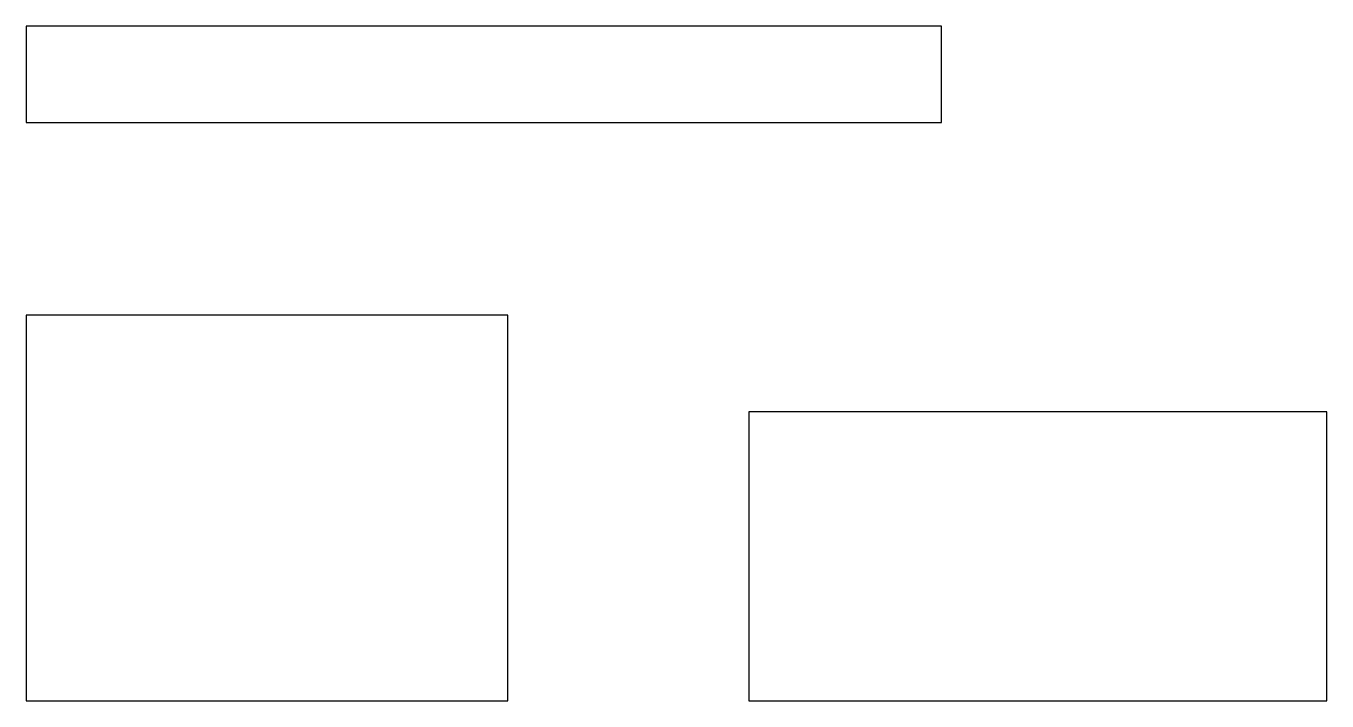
# Model space of a CAD drawing. Header units: metres. Extents: x 0 to 27, y 0 to 14.
import ezdxf

# ---------------------------------------------------------------- set-up
doc = ezdxf.new("R2010")
doc.units = ezdxf.units.M
doc.layers.add('LOT', color=3, linetype='CONTINUOUS')

msp = doc.modelspace()

# ---------------------------------------------------------------- linework, layer by layer
at = {"layer": 'LOT'}
for points in [[(0, 12), (19, 12), (19, 14), (0, 14)], [(0, 0), (10, 0), (10, 8), (0, 8)], [(15, 0), (27, 0), (27, 6), (15, 6)]]:
    msp.add_lwpolyline(points, close=True, dxfattribs=at)

doc.saveas('drawing.dxf')
